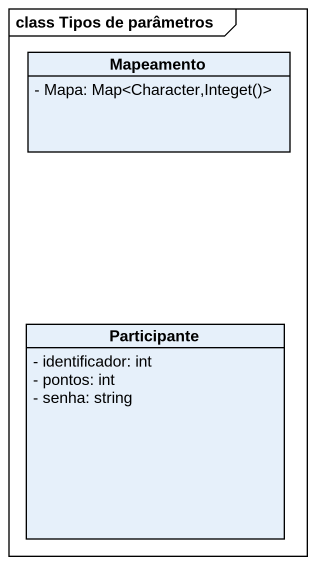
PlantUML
@startuml
mainframe class Tipos de parâmetros
hide circle
hide empty members
skinparam classAttributeIconSize 0
class Mapeamento {
  {field} - Mapa: Map<Character,Integet()>
}
class Participante {
  - identificador: int
  - pontos: int
  - senha: string
}
@enduml
